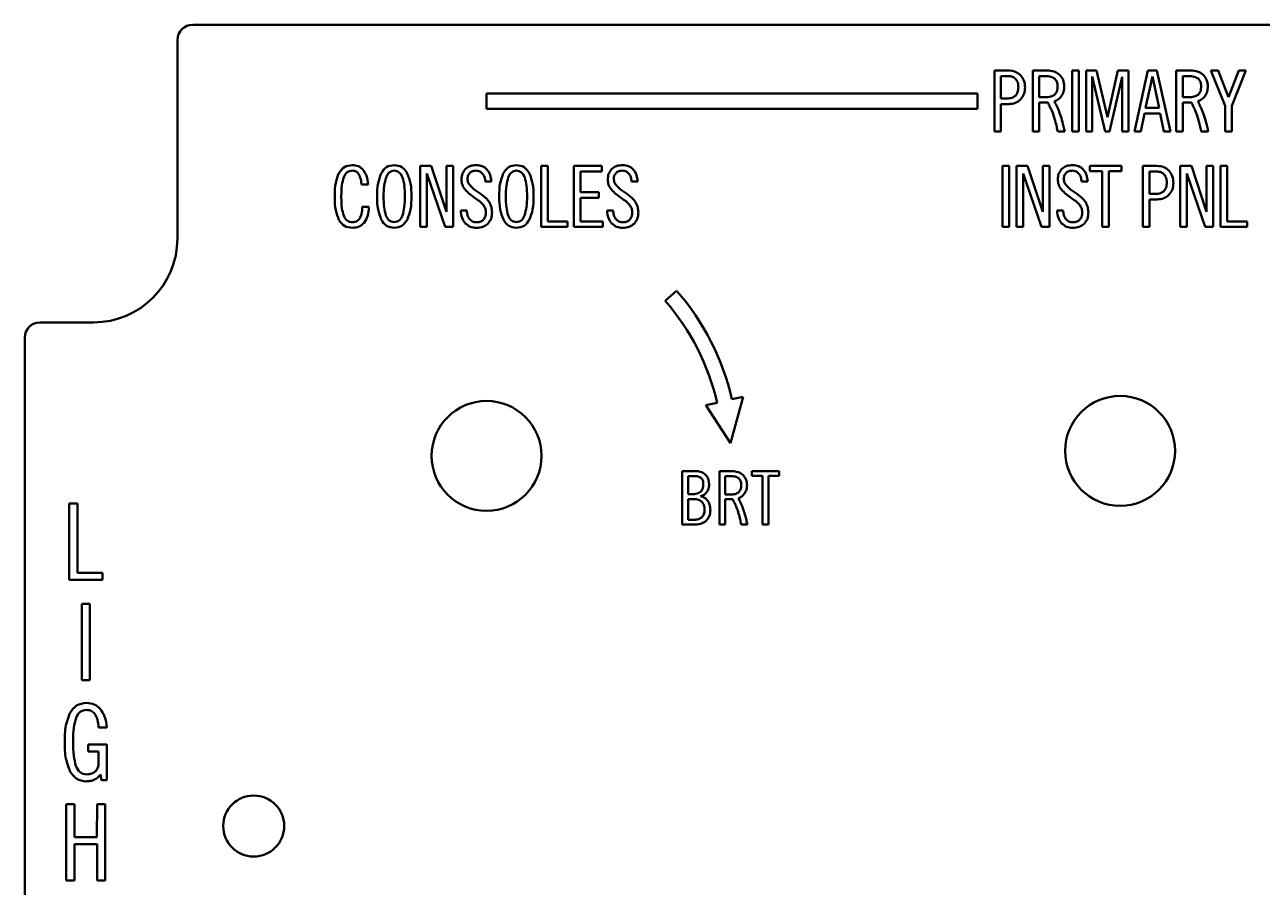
# Model space of a CAD drawing. Header units: millimetres. Extents: x 160 to 304, y 109 to 221.
# Drawn here: x 160.2 to 241.3, y 164.1 to 220.7 of the extents above; entities that cross this region are included whole.
import ezdxf

# ---------------------------------------------------------------- set-up
doc = ezdxf.new("R2010")
doc.units = ezdxf.units.MM
doc.header["$LTSCALE"] = 0.75
doc.layers.add('Visible', color=7, linetype='Continuous', lineweight=50)

msp = doc.modelspace()

# ---------------------------------------------------------------- linework, layer by layer
at = {"layer": 'Visible'}
for p, q in [((292.737, 220.655), (171.237, 220.655)), ((170.237, 219.655), (170.237, 206.655)), ((223.749, 213.655), (223.749, 217.655)), ((223.749, 217.655), (224.679, 217.655)), ((224.181, 217.289), (224.181, 215.827)), ((224.668, 217.289), (224.181, 217.289)), ((226.264, 213.655), (226.264, 217.655)), ((226.264, 217.655), (227.2, 217.655)), ((226.696, 217.289), (226.696, 215.904)), ((227.095, 217.289), (226.696, 217.289)), ((228.846, 217.655), (229.278, 217.655)), ((228.846, 213.655), (228.846, 217.655)), ((229.278, 217.655), (229.278, 213.655)), ((229.765, 213.655), (229.765, 217.655)), ((229.765, 217.655), (230.452, 217.655)), ((231.006, 213.655), (230.164, 217.256)), ((230.164, 217.256), (230.164, 213.655)), ((230.452, 217.655), (231.156, 214.608)), ((231.156, 214.608), (231.843, 217.655)), ((232.131, 217.25), (231.289, 213.655)), ((231.843, 217.655), (232.53, 217.655)), ((232.131, 213.655), (232.131, 217.25)), ((232.53, 217.655), (232.53, 213.655)), ((232.923, 213.655), (233.804, 217.655)), ((234.103, 217.273), (233.655, 215.206)), ((233.804, 217.655), (234.402, 217.655)), ((234.552, 215.206), (234.103, 217.273)), ((234.402, 217.655), (235.289, 213.655)), ((235.666, 213.655), (235.666, 217.655)), ((235.666, 217.655), (236.602, 217.655)), ((236.098, 217.289), (236.098, 215.904)), ((236.497, 217.289), (236.098, 217.289)), ((238.868, 215.35), (237.932, 217.655)), ((237.932, 217.655), (238.402, 217.655)), ((238.402, 217.655), (239.089, 215.904)), ((239.089, 215.904), (239.754, 217.655)), ((240.225, 217.655), (239.3, 215.35)), ((239.754, 217.655), (240.225, 217.655)), ((190.487, 215.155), (190.487, 216.155)), ((190.487, 216.155), (222.656, 216.155)), ((222.656, 216.155), (222.656, 215.155)), ((224.181, 215.827), (224.58, 215.827)), ((226.696, 215.904), (227.073, 215.904)), ((227.682, 215.638), (227.71, 215.583)), ((236.098, 215.904), (236.474, 215.904)), ((237.084, 215.638), (237.112, 215.583)), ((222.656, 215.155), (190.487, 215.155)), ((224.691, 215.461), (224.181, 215.461)), ((224.181, 215.461), (224.181, 213.655)), ((227.261, 215.55), (226.696, 215.555)), ((226.696, 215.555), (226.696, 213.655)), ((227.289, 215.497), (227.261, 215.55)), ((233.594, 214.84), (233.355, 213.655)), ((234.613, 214.84), (233.594, 214.84)), ((233.655, 215.206), (234.552, 215.206)), ((234.851, 213.655), (234.613, 214.84)), ((236.663, 215.55), (236.098, 215.555)), ((236.098, 215.555), (236.098, 213.655)), ((236.691, 215.497), (236.663, 215.55)), ((238.868, 213.655), (238.868, 215.35)), ((239.3, 215.35), (239.3, 213.655)), ((224.181, 213.655), (223.749, 213.655)), ((226.696, 213.655), (226.264, 213.655)), ((227.904, 213.655), (227.873, 213.796)), ((228.358, 213.655), (227.904, 213.655)), ((228.325, 213.804), (228.358, 213.655)), ((229.278, 213.655), (228.846, 213.655)), ((230.164, 213.655), (229.765, 213.655)), ((231.289, 213.655), (231.006, 213.655)), ((232.53, 213.655), (232.131, 213.655)), ((233.355, 213.655), (232.923, 213.655)), ((235.289, 213.655), (234.851, 213.655)), ((236.098, 213.655), (235.666, 213.655)), ((237.305, 213.655), (237.275, 213.796)), ((237.76, 213.655), (237.305, 213.655)), ((237.727, 213.804), (237.76, 213.655)), ((239.3, 213.655), (238.868, 213.655)), ((186.138, 207.405), (186.138, 211.405)), ((186.138, 211.405), (186.869, 211.405)), ((187.767, 207.405), (186.57, 210.917)), ((186.57, 210.917), (186.57, 207.405)), ((186.869, 211.405), (187.861, 208.408)), ((187.861, 211.405), (188.293, 211.405)), ((187.861, 208.408), (187.861, 211.405)), ((188.293, 211.405), (188.293, 207.405)), ((194.06, 207.405), (194.06, 211.405)), ((194.06, 211.405), (194.492, 211.405)), ((194.492, 211.405), (194.492, 207.771)), ((196.215, 207.405), (196.215, 211.405)), ((196.215, 211.405), (198.044, 211.405)), ((198.044, 211.039), (196.648, 211.039)), ((196.648, 211.039), (196.648, 209.676)), ((198.044, 211.405), (198.044, 211.039)), ((224.28, 211.405), (224.712, 211.405)), ((224.28, 207.405), (224.28, 211.405)), ((224.712, 211.405), (224.712, 207.405)), ((225.2, 207.405), (225.2, 211.405)), ((225.2, 211.405), (225.931, 211.405)), ((226.829, 207.405), (225.632, 210.917)), ((225.632, 210.917), (225.632, 207.405)), ((225.931, 211.405), (226.923, 208.408)), ((226.923, 211.405), (227.355, 211.405)), ((226.923, 208.408), (226.923, 211.405)), ((227.355, 211.405), (227.355, 207.405)), ((230.009, 211.405), (232.075, 211.405)), ((230.009, 211.067), (230.009, 211.405)), ((230.823, 211.067), (230.009, 211.067)), ((230.823, 207.405), (230.823, 211.067)), ((232.075, 211.067), (231.255, 211.067)), ((231.255, 211.067), (231.255, 207.405)), ((232.075, 211.405), (232.075, 211.067)), ((233.471, 207.405), (233.471, 211.405)), ((233.471, 211.405), (234.402, 211.405)), ((233.904, 211.039), (233.904, 209.577)), ((234.391, 211.039), (233.904, 211.039)), ((235.931, 207.405), (235.931, 211.405)), ((235.931, 211.405), (236.663, 211.405)), ((237.56, 207.405), (236.363, 210.917)), ((236.363, 210.917), (236.363, 207.405)), ((236.663, 211.405), (237.654, 208.408)), ((237.654, 211.405), (238.086, 211.405)), ((237.654, 208.408), (237.654, 211.405)), ((238.086, 211.405), (238.086, 207.405)), ((238.574, 207.405), (238.574, 211.405)), ((238.574, 211.405), (239.006, 211.405)), ((239.006, 211.405), (239.006, 207.771)), ((182.725, 210.197), (182.293, 210.197)), ((190.803, 210.374), (190.398, 210.374)), ((200.387, 210.374), (199.983, 210.374)), ((229.865, 210.374), (229.46, 210.374)), ((180.542, 209.355), (180.542, 209.455)), ((180.974, 209.455), (180.974, 209.322)), ((196.648, 209.676), (197.844, 209.676)), ((197.844, 209.311), (196.648, 209.311)), ((196.648, 209.311), (196.648, 207.771)), ((197.844, 209.676), (197.844, 209.311)), ((233.904, 209.577), (234.302, 209.577)), ((234.413, 209.211), (233.904, 209.211)), ((233.904, 209.211), (233.904, 207.405)), ((182.348, 208.735), (182.786, 208.735)), ((188.797, 208.48), (189.196, 208.48)), ((198.382, 208.48), (198.781, 208.48)), ((227.859, 208.48), (228.258, 208.48)), ((194.492, 207.771), (195.794, 207.771)), ((195.794, 207.771), (195.794, 207.405)), ((196.648, 207.771), (198.11, 207.771)), ((198.11, 207.771), (198.11, 207.405)), ((239.006, 207.771), (240.308, 207.771)), ((240.308, 207.771), (240.308, 207.405)), ((186.57, 207.405), (186.138, 207.405)), ((188.293, 207.405), (187.767, 207.405)), ((195.794, 207.405), (194.06, 207.405)), ((198.11, 207.405), (196.215, 207.405)), ((224.712, 207.405), (224.28, 207.405)), ((225.632, 207.405), (225.2, 207.405)), ((227.355, 207.405), (226.829, 207.405)), ((231.255, 207.405), (230.823, 207.405)), ((233.904, 207.405), (233.471, 207.405)), ((236.363, 207.405), (235.931, 207.405)), ((238.086, 207.405), (237.56, 207.405)), ((240.308, 207.405), (238.574, 207.405)), ((202.185, 202.574), (202.94, 203.23)), ((164.737, 201.155), (161.237, 201.155)), ((160.237, 200.155), (160.237, 129.155)), ((207.295, 196.285), (206.465, 193.242)), ((206.564, 196.117), (207.295, 196.285)), ((204.859, 195.723), (205.59, 195.892)), ((206.465, 193.242), (204.859, 195.723)), ((203.309, 187.905), (203.309, 191.405)), ((203.309, 191.405), (204.23, 191.405)), ((205.74, 187.905), (205.74, 191.405)), ((205.74, 191.405), (206.56, 191.405)), ((207.856, 191.405), (209.665, 191.405)), ((207.856, 191.109), (207.856, 191.405)), ((209.665, 191.405), (209.665, 191.109)), ((203.687, 191.085), (203.687, 189.902)), ((204.066, 191.085), (203.687, 191.085)), ((206.119, 191.085), (206.119, 189.873)), ((206.468, 191.085), (206.119, 191.085)), ((208.569, 191.109), (207.856, 191.109)), ((208.569, 187.905), (208.569, 191.109)), ((209.665, 191.109), (208.947, 191.109)), ((208.947, 191.109), (208.947, 187.905)), ((203.687, 189.902), (203.944, 189.902)), ((206.119, 189.873), (206.448, 189.873)), ((163.153, 184.295), (163.153, 189.295)), ((163.153, 189.295), (163.693, 189.295)), ((163.693, 189.295), (163.693, 184.752)), ((203.687, 189.582), (203.687, 188.225)), ((204.066, 189.582), (203.687, 189.582)), ((206.613, 189.563), (206.119, 189.568)), ((206.119, 189.568), (206.119, 187.905)), ((206.637, 189.517), (206.613, 189.563)), ((206.981, 189.64), (207.006, 189.592)), ((203.687, 188.225), (204.075, 188.225)), ((204.022, 187.905), (203.309, 187.905)), ((206.119, 187.905), (205.74, 187.905)), ((207.175, 187.905), (207.149, 188.028)), ((207.573, 187.905), (207.175, 187.905)), ((207.544, 188.036), (207.573, 187.905)), ((208.947, 187.905), (208.569, 187.905)), ((165.321, 184.295), (163.153, 184.295)), ((163.693, 184.752), (165.321, 184.752)), ((165.321, 184.752), (165.321, 184.295)), ((163.967, 182.723), (164.507, 182.723)), ((163.967, 177.723), (163.967, 182.723)), ((164.507, 182.723), (164.507, 177.723)), ((164.507, 177.723), (163.967, 177.723)), ((165.615, 174.614), (165.075, 174.614)), ((163.399, 173.763), (163.399, 173.679)), ((164.396, 173.492), (165.622, 173.492)), ((164.396, 173.035), (164.396, 173.492)), ((165.622, 173.492), (165.622, 171.152)), ((165.075, 173.035), (164.396, 173.035)), ((165.075, 172.308), (165.075, 173.035)), ((165.269, 171.152), (165.2, 171.526)), ((165.622, 171.152), (165.269, 171.152)), ((162.959, 164.58), (162.959, 169.58)), ((162.959, 169.58), (163.499, 169.58)), ((163.499, 169.58), (163.499, 167.427)), ((164.968, 167.42), (164.974, 169.58)), ((164.974, 169.58), (165.515, 169.58)), ((165.515, 169.58), (165.515, 164.58)), ((163.499, 167.427), (164.968, 167.42)), ((163.506, 166.963), (163.499, 164.58)), ((164.974, 166.963), (163.506, 166.963)), ((164.974, 164.58), (164.974, 166.963)), ((163.499, 164.58), (162.959, 164.58)), ((165.515, 164.58), (164.974, 164.58))]:
    msp.add_line(p, q, dxfattribs=at)
at = {"layer": 'Visible', "extrusion": (0, 0, -1)}
for centre, radius in [((-231.987, 192.735), 3.6), ((-190.487, 192.405), 3.6), ((-175.237, 168.155), 2)]:
    msp.add_circle(centre, radius, dxfattribs=at)
for centre, radius, start, end in [((-171.237, 219.655), 1, 0, 90), ((-164.737, 206.655), 5.5, 180, 270), ((-190.487, 192.405), 16.5, 139, 167), ((-161.237, 200.155), 1, 0, 90)]:
    msp.add_arc(centre, radius, start, end, dxfattribs=at)
at = {"layer": 'Visible'}
for centre, radius, start, end in [((224.642, 214.121), 2.983, 24.68313, 27.46767), ((237.516, 220.095), 11.209, 204.94871, 205.90508), ((223.821, 213.437), 4.018, 23.3303, 25.98152), ((223.693, 213.414), 4.145, 16.5721, 22.92157), ((217.73, 210.611), 11.15, 25.70712, 26.48381), ((225.375, 214.052), 2.769, 22.00411, 26.08418), ((223.18, 213.132), 5.149, 17.04592, 22.35134), ((234.043, 214.121), 2.984, 24.68373, 27.4675), ((246.914, 220.093), 11.205, 204.94864, 205.90532), ((233.223, 213.438), 4.017, 23.32996, 25.98186), ((233.094, 213.414), 4.145, 16.57196, 22.92171), ((227.114, 210.602), 11.17, 25.70732, 26.4826), ((234.775, 214.052), 2.771, 22.00524, 26.08337), ((232.581, 213.131), 5.15, 17.04614, 22.35071), ((218.467, 211.8), 9.615, 14.13625, 16.91198), ((216.684, 211.339), 11.456, 12.38676, 14.19479), ((219.415, 211.92), 9.105, 14.32436, 17.38729), ((215.343, 210.876), 13.308, 12.71252, 14.34407), ((227.867, 211.799), 9.616, 14.13658, 16.91187), ((226.083, 211.338), 11.459, 12.38677, 14.19433), ((228.815, 211.92), 9.106, 14.32472, 17.38734), ((224.741, 210.875), 13.312, 12.71263, 14.3437), ((182.401, 209.803), 2.718, 6.5012, 18.053), ((179.436, 209.446), 5.704, 359.58747, 6.69752), ((191.276, 211.864), 2.559, 224.50883, 238.4899), ((190.401, 209.803), 2.718, 6.5012, 18.053), ((187.436, 209.446), 5.704, 359.58747, 6.69752), ((200.861, 211.864), 2.559, 224.50866, 238.48979), ((230.338, 211.864), 2.559, 224.50891, 238.48982), ((191.325, 211.818), 2.979, 221.09828, 238.09018), ((187.987, 206.565), 3.244, 49.78016, 57.09372), ((200.909, 211.818), 2.979, 221.0981, 238.09031), ((197.572, 206.565), 3.244, 49.77996, 57.09392), ((230.387, 211.818), 2.979, 221.09847, 238.09004), ((227.05, 206.565), 3.244, 49.77996, 57.09392), ((189.182, 207.958), 1.409, 37.57422, 50.26405), ((198.766, 207.958), 1.409, 37.57422, 50.26405), ((228.244, 207.958), 1.409, 37.57381, 50.2643), ((190.487, 192.405), 15.5, 13, 41), ((204.321, 188.313), 2.61, 24.6833, 27.46754), ((215.584, 193.539), 9.806, 204.94854, 205.9051), ((203.603, 187.715), 3.516, 23.33008, 25.98172), ((203.49, 187.694), 3.627, 16.57226, 22.92141), ((198.282, 185.245), 9.746, 25.70675, 26.48421), ((204.963, 188.253), 2.423, 22.00418, 26.08436), ((203.042, 187.447), 4.506, 17.04582, 22.35145), ((198.917, 186.281), 8.414, 14.13632, 16.91182), ((197.361, 185.879), 10.021, 12.38655, 14.19505), ((199.748, 186.387), 7.966, 14.32424, 17.38736), ((196.185, 185.473), 11.644, 12.71255, 14.34408)]:
    msp.add_arc(centre, radius, start, end, dxfattribs=at)
for points, knots in [([(225.156, 217.095), (225.089, 217.152), (224.949, 217.27), (224.765, 217.283), (224.668, 217.289)], [-0.05370911, -0.05370911, -0.05370911, -0.05370911, -0.02812181, 0, 0, 0, 0]), ([(224.679, 217.655), (224.833, 217.645), (225.126, 217.625), (225.353, 217.439), (225.461, 217.35)], [-0.08574624, -0.08574624, -0.08574624, -0.08574624, -0.04091152, 0, 0, 0, 0]), ([(225.461, 217.35), (225.548, 217.236), (225.73, 216.997), (225.749, 216.697), (225.76, 216.541)], [-0.0879621, -0.0879621, -0.0879621, -0.0879621, -0.04576763, 0, 0, 0, 0]), ([(227.699, 217.129), (227.616, 217.175), (227.43, 217.281), (227.215, 217.286), (227.095, 217.289)], [-0.06333579, -0.06333579, -0.06333579, -0.06333579, -0.03527102, 0, 0, 0, 0]), ([(227.2, 217.655), (227.36, 217.646), (227.662, 217.63), (227.909, 217.459), (228.026, 217.378)], [-0.0886072, -0.0886072, -0.0886072, -0.0886072, -0.04169436, 0, 0, 0, 0]), ([(228.026, 217.378), (228.115, 217.272), (228.301, 217.049), (228.32, 216.759), (228.33, 216.608)], [-0.08474203, -0.08474203, -0.08474203, -0.08474203, -0.04428886, 0, 0, 0, 0]), ([(237.1, 217.129), (237.018, 217.175), (236.831, 217.281), (236.616, 217.286), (236.497, 217.289)], [-0.06333582, -0.06333582, -0.06333582, -0.06333582, -0.03527102, 0, 0, 0, 0]), ([(236.602, 217.655), (236.762, 217.646), (237.063, 217.63), (237.311, 217.459), (237.427, 217.378)], [-0.08860712, -0.08860712, -0.08860712, -0.08860712, -0.04169428, 0, 0, 0, 0]), ([(237.427, 217.378), (237.516, 217.272), (237.702, 217.049), (237.722, 216.759), (237.732, 216.608)], [-0.08474213, -0.08474213, -0.08474213, -0.08474213, -0.04428886, 0, 0, 0, 0]), ([(225.134, 216.004), (225.189, 216.078), (225.31, 216.241), (225.318, 216.446), (225.322, 216.558)], [-0.05973554, -0.05973554, -0.05973554, -0.05973554, -0.03275033, 0, 0, 0, 0]), ([(225.322, 216.558), (225.318, 216.663), (225.31, 216.858), (225.204, 217.02), (225.156, 217.095)], [-0.05716545, -0.05716545, -0.05716545, -0.05716545, -0.02627531, 0, 0, 0, 0]), ([(225.76, 216.541), (225.749, 216.391), (225.729, 216.101), (225.552, 215.871), (225.466, 215.76)], [-0.08512165, -0.08512165, -0.08512165, -0.08512165, -0.04115274, 0, 0, 0, 0]), ([(227.893, 216.624), (227.888, 216.728), (227.879, 216.919), (227.755, 217.063), (227.699, 217.129)], [-0.05541693, -0.05541693, -0.05541693, -0.05541693, -0.02524654, 0, 0, 0, 0]), ([(227.699, 216.065), (227.755, 216.136), (227.883, 216.299), (227.889, 216.507), (227.893, 216.624)], [-0.06062619, -0.06062619, -0.06062619, -0.06062619, -0.03400383, 0, 0, 0, 0]), ([(228.33, 216.608), (228.324, 216.494), (228.312, 216.273), (228.205, 216.08), (228.153, 215.987)], [-0.06528771, -0.06528771, -0.06528771, -0.06528771, -0.03147794, 0, 0, 0, 0]), ([(237.294, 216.624), (237.29, 216.728), (237.281, 216.919), (237.157, 217.063), (237.1, 217.129)], [-0.05541693, -0.05541693, -0.05541693, -0.05541693, -0.02524654, 0, 0, 0, 0]), ([(237.1, 216.065), (237.157, 216.136), (237.285, 216.299), (237.291, 216.507), (237.294, 216.624)], [-0.06062619, -0.06062619, -0.06062619, -0.06062619, -0.03400383, 0, 0, 0, 0]), ([(237.732, 216.608), (237.726, 216.494), (237.714, 216.273), (237.606, 216.08), (237.555, 215.987)], [-0.06528771, -0.06528771, -0.06528771, -0.06528771, -0.03147793, 0, 0, 0, 0]), ([(224.58, 215.827), (224.69, 215.831), (224.893, 215.838), (225.059, 215.952), (225.134, 216.004)], [-0.05923694, -0.05923694, -0.05923694, -0.05923694, -0.02679974, 0, 0, 0, 0]), ([(225.466, 215.76), (225.357, 215.673), (225.13, 215.492), (224.84, 215.472), (224.691, 215.461)], [-0.08488388, -0.08488388, -0.08488388, -0.08488388, -0.04385576, 0, 0, 0, 0]), ([(227.073, 215.904), (227.2, 215.906), (227.423, 215.909), (227.616, 216.018), (227.699, 216.065)], [-0.0655383, -0.0655383, -0.0655383, -0.0655383, -0.02806477, 0, 0, 0, 0]), ([(228.153, 215.987), (228.089, 215.908), (227.961, 215.751), (227.774, 215.676), (227.682, 215.638)], [-0.05946853, -0.05946853, -0.05946853, -0.05946853, -0.02929814, 0, 0, 0, 0]), ([(236.474, 215.904), (236.602, 215.906), (236.825, 215.909), (237.018, 216.018), (237.1, 216.065)], [-0.06553812, -0.06553812, -0.06553812, -0.06553812, -0.0280648, 0, 0, 0, 0]), ([(237.555, 215.987), (237.49, 215.908), (237.363, 215.751), (237.176, 215.676), (237.084, 215.638)], [-0.05946857, -0.05946857, -0.05946857, -0.05946857, -0.02929814, 0, 0, 0, 0]), ([(227.776, 215.447), (227.79, 215.419), (227.819, 215.36), (227.847, 215.301), (227.862, 215.27)], [-0.01969879, -0.01969879, -0.01969879, -0.01969879, -0.01031393, 0, 0, 0, 0]), ([(237.178, 215.447), (237.192, 215.419), (237.22, 215.36), (237.249, 215.301), (237.264, 215.27)], [-0.01969883, -0.01969883, -0.01969883, -0.01969883, -0.01031395, 0, 0, 0, 0]), ([(180.542, 209.455), (180.547, 209.741), (180.555, 210.251), (180.735, 210.726), (180.814, 210.934)], [-0.1514006, -0.1514006, -0.1514006, -0.1514006, -0.0662267, 0, 0, 0, 0]), ([(180.814, 210.934), (180.92, 211.087), (181.134, 211.396), (181.507, 211.439), (181.695, 211.46)], [-0.107187, -0.107187, -0.107187, -0.107187, -0.0538484, 0, 0, 0, 0]), ([(181.717, 211.095), (181.586, 211.076), (181.318, 211.038), (181.197, 210.796), (181.135, 210.674)], [-0.07604363, -0.07604363, -0.07604363, -0.07604363, -0.03865854, 0, 0, 0, 0]), ([(181.695, 211.46), (181.834, 211.449), (182.105, 211.427), (182.306, 211.244), (182.404, 211.156)], [-0.07914336, -0.07914336, -0.07914336, -0.07914336, -0.03853329, 0, 0, 0, 0]), ([(182.088, 210.906), (182.035, 210.961), (181.933, 211.067), (181.787, 211.086), (181.717, 211.095)], [-0.04275947, -0.04275947, -0.04275947, -0.04275947, -0.02062783, 0, 0, 0, 0]), ([(182.293, 210.197), (182.277, 210.346), (182.252, 210.596), (182.135, 210.817), (182.088, 210.906)], [-0.0744037, -0.0744037, -0.0744037, -0.0744037, -0.02993004, 0, 0, 0, 0]), ([(182.404, 211.156), (182.484, 211.028), (182.669, 210.737), (182.705, 210.392), (182.725, 210.197)], [-0.1022935, -0.1022935, -0.1022935, -0.1022935, -0.0576692, 0, 0, 0, 0]), ([(183.312, 209.405), (183.317, 209.696), (183.325, 210.214), (183.505, 210.699), (183.584, 210.912)], [-0.1540946, -0.1540946, -0.1540946, -0.1540946, -0.0676781, 0, 0, 0, 0]), ([(183.584, 210.912), (183.686, 211.072), (183.888, 211.388), (184.259, 211.436), (184.443, 211.46)], [-0.1066855, -0.1066855, -0.1066855, -0.1066855, -0.052648, 0, 0, 0, 0]), ([(184.443, 211.095), (184.323, 211.071), (184.066, 211.02), (183.961, 210.777), (183.905, 210.646)], [-0.07419986, -0.07419986, -0.07419986, -0.07419986, -0.03977216, 0, 0, 0, 0]), ([(184.443, 211.46), (184.623, 211.436), (184.99, 211.387), (185.193, 211.076), (185.296, 210.917)], [-0.1057557, -0.1057557, -0.1057557, -0.1057557, -0.0538124, 0, 0, 0, 0]), ([(184.986, 210.646), (184.928, 210.777), (184.821, 211.02), (184.562, 211.071), (184.443, 211.095)], [-0.07455376, -0.07455376, -0.07455376, -0.07455376, -0.03455866, 0, 0, 0, 0]), ([(185.296, 210.917), (185.376, 210.701), (185.558, 210.214), (185.567, 209.694), (185.573, 209.405)], [-0.1547411, -0.1547411, -0.1547411, -0.1547411, -0.0860133, 0, 0, 0, 0]), ([(188.841, 210.518), (188.851, 210.652), (188.869, 210.909), (189.031, 211.109), (189.109, 211.205)], [-0.07534739, -0.07534739, -0.07534739, -0.07534739, -0.03626538, 0, 0, 0, 0]), ([(189.109, 211.205), (189.207, 211.28), (189.416, 211.438), (189.678, 211.452), (189.817, 211.46)], [-0.0767046, -0.0767046, -0.0767046, -0.0767046, -0.04062138, 0, 0, 0, 0]), ([(189.396, 210.956), (189.35, 210.903), (189.255, 210.792), (189.245, 210.645), (189.24, 210.568)], [-0.04278535, -0.04278535, -0.04278535, -0.04278535, -0.02249746, 0, 0, 0, 0]), ([(189.8, 211.095), (189.722, 211.09), (189.574, 211.081), (189.453, 210.996), (189.396, 210.956)], [-0.04350745, -0.04350745, -0.04350745, -0.04350745, -0.02066731, 0, 0, 0, 0]), ([(190.232, 210.895), (190.173, 210.953), (190.053, 211.072), (189.885, 211.087), (189.8, 211.095)], [-0.04893496, -0.04893496, -0.04893496, -0.04893496, -0.02488141, 0, 0, 0, 0]), ([(189.817, 211.46), (189.953, 211.45), (190.217, 211.431), (190.418, 211.26), (190.515, 211.178)], [-0.07707957, -0.07707957, -0.07707957, -0.07707957, -0.03711522, 0, 0, 0, 0]), ([(190.398, 210.374), (190.392, 210.474), (190.38, 210.662), (190.279, 210.821), (190.232, 210.895)], [-0.05544422, -0.05544422, -0.05544422, -0.05544422, -0.02602257, 0, 0, 0, 0]), ([(190.515, 211.178), (190.593, 211.065), (190.761, 210.824), (190.788, 210.53), (190.803, 210.374)], [-0.08664385, -0.08664385, -0.08664385, -0.08664385, -0.04604696, 0, 0, 0, 0]), ([(191.312, 209.405), (191.317, 209.696), (191.325, 210.214), (191.505, 210.699), (191.584, 210.912)], [-0.1540946, -0.1540946, -0.1540946, -0.1540946, -0.0676781, 0, 0, 0, 0]), ([(191.584, 210.912), (191.686, 211.072), (191.888, 211.388), (192.259, 211.436), (192.443, 211.46)], [-0.1066854, -0.1066854, -0.1066854, -0.1066854, -0.0526478, 0, 0, 0, 0]), ([(192.443, 211.095), (192.323, 211.071), (192.066, 211.02), (191.961, 210.777), (191.905, 210.646)], [-0.0741998, -0.0741998, -0.0741998, -0.0741998, -0.03977216, 0, 0, 0, 0]), ([(192.443, 211.46), (192.623, 211.436), (192.99, 211.387), (193.193, 211.076), (193.296, 210.917)], [-0.1057557, -0.1057557, -0.1057557, -0.1057557, -0.0538123, 0, 0, 0, 0]), ([(192.986, 210.646), (192.928, 210.777), (192.821, 211.02), (192.562, 211.071), (192.443, 211.095)], [-0.0745538, -0.0745538, -0.0745538, -0.0745538, -0.03455875, 0, 0, 0, 0]), ([(193.296, 210.917), (193.376, 210.701), (193.558, 210.214), (193.567, 209.694), (193.573, 209.405)], [-0.1547411, -0.1547411, -0.1547411, -0.1547411, -0.0860133, 0, 0, 0, 0]), ([(198.426, 210.518), (198.435, 210.652), (198.453, 210.909), (198.616, 211.109), (198.694, 211.205)], [-0.07534741, -0.07534741, -0.07534741, -0.07534741, -0.03626541, 0, 0, 0, 0]), ([(198.694, 211.205), (198.792, 211.28), (199, 211.438), (199.262, 211.452), (199.401, 211.46)], [-0.07670465, -0.07670465, -0.07670465, -0.07670465, -0.04062133, 0, 0, 0, 0]), ([(198.98, 210.956), (198.935, 210.903), (198.839, 210.792), (198.83, 210.645), (198.825, 210.568)], [-0.04278535, -0.04278535, -0.04278535, -0.04278535, -0.02249746, 0, 0, 0, 0]), ([(199.384, 211.095), (199.307, 211.09), (199.159, 211.081), (199.038, 210.996), (198.98, 210.956)], [-0.04350768, -0.04350768, -0.04350768, -0.04350768, -0.02066736, 0, 0, 0, 0]), ([(199.817, 210.895), (199.758, 210.953), (199.638, 211.072), (199.47, 211.087), (199.384, 211.095)], [-0.04893481, -0.04893481, -0.04893481, -0.04893481, -0.02488135, 0, 0, 0, 0]), ([(199.401, 211.46), (199.538, 211.45), (199.802, 211.431), (200.002, 211.26), (200.099, 211.178)], [-0.07707963, -0.07707963, -0.07707963, -0.07707963, -0.03711517, 0, 0, 0, 0]), ([(199.983, 210.374), (199.976, 210.474), (199.964, 210.662), (199.864, 210.821), (199.817, 210.895)], [-0.05544426, -0.05544426, -0.05544426, -0.05544426, -0.0260226, 0, 0, 0, 0]), ([(200.099, 211.178), (200.178, 211.065), (200.346, 210.824), (200.373, 210.53), (200.387, 210.374)], [-0.08664377, -0.08664377, -0.08664377, -0.08664377, -0.04604697, 0, 0, 0, 0]), ([(227.904, 210.518), (227.913, 210.652), (227.931, 210.909), (228.093, 211.109), (228.171, 211.205)], [-0.07534739, -0.07534739, -0.07534739, -0.07534739, -0.03626536, 0, 0, 0, 0]), ([(228.171, 211.205), (228.269, 211.28), (228.478, 211.438), (228.74, 211.452), (228.879, 211.46)], [-0.0767046, -0.0767046, -0.0767046, -0.0767046, -0.04062138, 0, 0, 0, 0]), ([(228.458, 210.956), (228.412, 210.903), (228.317, 210.792), (228.307, 210.645), (228.302, 210.568)], [-0.04278535, -0.04278535, -0.04278535, -0.04278535, -0.02249743, 0, 0, 0, 0]), ([(228.862, 211.095), (228.784, 211.09), (228.636, 211.081), (228.515, 210.996), (228.458, 210.956)], [-0.04350745, -0.04350745, -0.04350745, -0.04350745, -0.0206673, 0, 0, 0, 0]), ([(229.294, 210.895), (229.235, 210.953), (229.115, 211.072), (228.947, 211.087), (228.862, 211.095)], [-0.04893497, -0.04893497, -0.04893497, -0.04893497, -0.02488147, 0, 0, 0, 0]), ([(228.879, 211.46), (229.015, 211.45), (229.279, 211.431), (229.48, 211.26), (229.577, 211.178)], [-0.07707962, -0.07707962, -0.07707962, -0.07707962, -0.03711522, 0, 0, 0, 0]), ([(229.46, 210.374), (229.454, 210.474), (229.442, 210.662), (229.341, 210.821), (229.294, 210.895)], [-0.05544422, -0.05544422, -0.05544422, -0.05544422, -0.0260226, 0, 0, 0, 0]), ([(229.577, 211.178), (229.655, 211.065), (229.823, 210.824), (229.85, 210.53), (229.865, 210.374)], [-0.0866438, -0.0866438, -0.0866438, -0.0866438, -0.04604697, 0, 0, 0, 0]), ([(234.879, 210.845), (234.812, 210.902), (234.671, 211.02), (234.487, 211.033), (234.391, 211.039)], [-0.05370915, -0.05370915, -0.05370915, -0.05370915, -0.02812187, 0, 0, 0, 0]), ([(234.402, 211.405), (234.556, 211.395), (234.849, 211.375), (235.075, 211.189), (235.183, 211.1)], [-0.0857463, -0.0857463, -0.0857463, -0.0857463, -0.04091151, 0, 0, 0, 0]), ([(235.045, 210.308), (235.04, 210.413), (235.032, 210.608), (234.927, 210.77), (234.879, 210.845)], [-0.05716539, -0.05716539, -0.05716539, -0.05716539, -0.02627525, 0, 0, 0, 0]), ([(235.183, 211.1), (235.271, 210.986), (235.452, 210.747), (235.472, 210.447), (235.482, 210.291)], [-0.08796217, -0.08796217, -0.08796217, -0.08796217, -0.04576763, 0, 0, 0, 0]), ([(181.135, 210.674), (181.088, 210.501), (180.981, 210.102), (180.977, 209.689), (180.974, 209.455)], [-0.123375, -0.123375, -0.123375, -0.123375, -0.0699216, 0, 0, 0, 0]), ([(183.905, 210.646), (183.859, 210.468), (183.752, 210.061), (183.747, 209.641), (183.745, 209.405)], [-0.1255487, -0.1255487, -0.1255487, -0.1255487, -0.0704747, 0, 0, 0, 0]), ([(189.08, 209.859), (189.01, 209.959), (188.872, 210.157), (188.851, 210.398), (188.841, 210.518)], [-0.07122603, -0.07122603, -0.07122603, -0.07122603, -0.03554409, 0, 0, 0, 0]), ([(189.24, 210.568), (189.249, 210.475), (189.268, 210.287), (189.39, 210.143), (189.451, 210.07)], [-0.05527171, -0.05527171, -0.05527171, -0.05527171, -0.0278913, 0, 0, 0, 0]), ([(191.905, 210.646), (191.859, 210.468), (191.752, 210.061), (191.747, 209.641), (191.745, 209.405)], [-0.1255487, -0.1255487, -0.1255487, -0.1255487, -0.0704747, 0, 0, 0, 0]), ([(198.664, 209.859), (198.595, 209.959), (198.456, 210.157), (198.436, 210.398), (198.426, 210.518)], [-0.07122606, -0.07122606, -0.07122606, -0.07122606, -0.03554409, 0, 0, 0, 0]), ([(198.825, 210.568), (198.834, 210.475), (198.852, 210.287), (198.974, 210.143), (199.035, 210.07)], [-0.05527182, -0.05527182, -0.05527182, -0.05527182, -0.0278914, 0, 0, 0, 0]), ([(228.142, 209.859), (228.072, 209.959), (227.934, 210.157), (227.914, 210.398), (227.904, 210.518)], [-0.071226, -0.071226, -0.071226, -0.071226, -0.03554409, 0, 0, 0, 0]), ([(228.302, 210.568), (228.312, 210.475), (228.33, 210.287), (228.452, 210.143), (228.513, 210.07)], [-0.05527171, -0.05527171, -0.05527171, -0.05527171, -0.0278913, 0, 0, 0, 0]), ([(234.856, 209.754), (234.911, 209.828), (235.033, 209.991), (235.04, 210.196), (235.045, 210.308)], [-0.05973551, -0.05973551, -0.05973551, -0.05973551, -0.03275032, 0, 0, 0, 0]), ([(235.482, 210.291), (235.472, 210.141), (235.452, 209.851), (235.274, 209.621), (235.189, 209.51)], [-0.08512168, -0.08512168, -0.08512168, -0.08512168, -0.04115279, 0, 0, 0, 0]), ([(180.819, 207.865), (180.739, 208.074), (180.555, 208.553), (180.547, 209.066), (180.542, 209.355)], [-0.1526193, -0.1526193, -0.1526193, -0.1526193, -0.0857372, 0, 0, 0, 0]), ([(180.974, 209.322), (180.977, 209.094), (180.981, 208.691), (181.088, 208.304), (181.135, 208.136)], [-0.1200908, -0.1200908, -0.1200908, -0.1200908, -0.052105, 0, 0, 0, 0]), ([(183.589, 207.892), (183.509, 208.109), (183.328, 208.595), (183.318, 209.116), (183.312, 209.405)], [-0.1547411, -0.1547411, -0.1547411, -0.1547411, -0.0860133, 0, 0, 0, 0]), ([(183.745, 209.405), (183.747, 209.167), (183.751, 208.747), (183.855, 208.34), (183.9, 208.164)], [-0.1254633, -0.1254633, -0.1254633, -0.1254633, -0.0544432, 0, 0, 0, 0]), ([(184.98, 208.164), (185.027, 208.342), (185.133, 208.748), (185.138, 209.169), (185.141, 209.405)], [-0.1255487, -0.1255487, -0.1255487, -0.1255487, -0.0704747, 0, 0, 0, 0]), ([(185.573, 209.405), (185.567, 209.117), (185.558, 208.599), (185.38, 208.114), (185.301, 207.898)], [-0.1540592, -0.1540592, -0.1540592, -0.1540592, -0.0684711, 0, 0, 0, 0]), ([(189.938, 209.682), (190.101, 209.576), (190.381, 209.394), (190.585, 209.132), (190.67, 209.023)], [-0.09905907, -0.09905907, -0.09905907, -0.09905907, -0.04135802, 0, 0, 0, 0]), ([(191.589, 207.892), (191.509, 208.109), (191.328, 208.595), (191.318, 209.116), (191.312, 209.405)], [-0.1547411, -0.1547411, -0.1547411, -0.1547411, -0.0860133, 0, 0, 0, 0]), ([(191.745, 209.405), (191.747, 209.167), (191.751, 208.747), (191.855, 208.34), (191.9, 208.164)], [-0.1254633, -0.1254633, -0.1254633, -0.1254633, -0.0544432, 0, 0, 0, 0]), ([(192.98, 208.164), (193.027, 208.342), (193.133, 208.748), (193.138, 209.169), (193.141, 209.405)], [-0.1255486, -0.1255486, -0.1255486, -0.1255486, -0.0704747, 0, 0, 0, 0]), ([(193.573, 209.405), (193.567, 209.117), (193.558, 208.599), (193.38, 208.114), (193.301, 207.898)], [-0.1540592, -0.1540592, -0.1540592, -0.1540592, -0.0684711, 0, 0, 0, 0]), ([(199.523, 209.682), (199.686, 209.576), (199.965, 209.394), (200.169, 209.132), (200.254, 209.023)], [-0.09905926, -0.09905926, -0.09905926, -0.09905926, -0.04135802, 0, 0, 0, 0]), ([(229, 209.682), (229.163, 209.576), (229.443, 209.394), (229.647, 209.132), (229.732, 209.023)], [-0.09905912, -0.09905912, -0.09905912, -0.09905912, -0.04135808, 0, 0, 0, 0]), ([(234.302, 209.577), (234.413, 209.581), (234.615, 209.588), (234.781, 209.702), (234.856, 209.754)], [-0.05923707, -0.05923707, -0.05923707, -0.05923707, -0.02679975, 0, 0, 0, 0]), ([(235.189, 209.51), (235.079, 209.423), (234.852, 209.242), (234.563, 209.222), (234.413, 209.211)], [-0.08488387, -0.08488387, -0.08488387, -0.08488387, -0.04385571, 0, 0, 0, 0]), ([(182.166, 207.942), (182.216, 208.044), (182.339, 208.291), (182.345, 208.57), (182.348, 208.735)], [-0.0821812, -0.0821812, -0.0821812, -0.0821812, -0.04860889, 0, 0, 0, 0]), ([(182.786, 208.735), (182.774, 208.519), (182.754, 208.14), (182.556, 207.82), (182.47, 207.682)], [-0.1114526, -0.1114526, -0.1114526, -0.1114526, -0.0478906, 0, 0, 0, 0]), ([(189.096, 207.643), (189.013, 207.757), (188.832, 208.005), (188.809, 208.313), (188.797, 208.48)], [-0.09045054, -0.09045054, -0.09045054, -0.09045054, -0.04904708, 0, 0, 0, 0]), ([(189.196, 208.48), (189.202, 208.379), (189.213, 208.186), (189.31, 208.018), (189.357, 207.937)], [-0.05732643, -0.05732643, -0.05732643, -0.05732643, -0.02769009, 0, 0, 0, 0]), ([(190.287, 207.887), (190.334, 207.953), (190.433, 208.092), (190.443, 208.263), (190.448, 208.352)], [-0.0501247, -0.0501247, -0.0501247, -0.0501247, -0.02634676, 0, 0, 0, 0]), ([(190.448, 208.352), (190.442, 208.435), (190.429, 208.603), (190.342, 208.746), (190.299, 208.818)], [-0.04950054, -0.04950054, -0.04950054, -0.04950054, -0.02483864, 0, 0, 0, 0]), ([(190.847, 208.369), (190.839, 208.222), (190.823, 207.944), (190.653, 207.724), (190.573, 207.621)], [-0.08130795, -0.08130795, -0.08130795, -0.08130795, -0.0382407, 0, 0, 0, 0]), ([(190.67, 209.023), (190.721, 208.918), (190.824, 208.712), (190.839, 208.483), (190.847, 208.369)], [-0.06832933, -0.06832933, -0.06832933, -0.06832933, -0.03380978, 0, 0, 0, 0]), ([(198.681, 207.643), (198.598, 207.757), (198.416, 208.005), (198.394, 208.313), (198.382, 208.48)], [-0.09045058, -0.09045058, -0.09045058, -0.09045058, -0.04904709, 0, 0, 0, 0]), ([(198.781, 208.48), (198.786, 208.379), (198.797, 208.186), (198.894, 208.018), (198.941, 207.937)], [-0.05732635, -0.05732635, -0.05732635, -0.05732635, -0.02769001, 0, 0, 0, 0]), ([(199.872, 207.887), (199.919, 207.953), (200.018, 208.092), (200.027, 208.263), (200.033, 208.352)], [-0.05012474, -0.05012474, -0.05012474, -0.05012474, -0.02634677, 0, 0, 0, 0]), ([(200.033, 208.352), (200.026, 208.435), (200.014, 208.603), (199.927, 208.746), (199.883, 208.818)], [-0.04950054, -0.04950054, -0.04950054, -0.04950054, -0.02483864, 0, 0, 0, 0]), ([(200.432, 208.369), (200.423, 208.222), (200.407, 207.944), (200.238, 207.724), (200.158, 207.621)], [-0.0813079, -0.0813079, -0.0813079, -0.0813079, -0.03824067, 0, 0, 0, 0]), ([(200.254, 209.023), (200.306, 208.918), (200.408, 208.712), (200.424, 208.483), (200.432, 208.369)], [-0.06832926, -0.06832926, -0.06832926, -0.06832926, -0.03380976, 0, 0, 0, 0]), ([(228.158, 207.643), (228.075, 207.757), (227.894, 208.005), (227.871, 208.313), (227.859, 208.48)], [-0.09045057, -0.09045057, -0.09045057, -0.09045057, -0.04904708, 0, 0, 0, 0]), ([(228.258, 208.48), (228.264, 208.379), (228.275, 208.186), (228.372, 208.018), (228.419, 207.937)], [-0.05732642, -0.05732642, -0.05732642, -0.05732642, -0.02769012, 0, 0, 0, 0]), ([(229.35, 207.887), (229.396, 207.953), (229.495, 208.092), (229.505, 208.263), (229.51, 208.352)], [-0.05012471, -0.05012471, -0.05012471, -0.05012471, -0.02634674, 0, 0, 0, 0]), ([(229.51, 208.352), (229.504, 208.435), (229.491, 208.603), (229.404, 208.746), (229.361, 208.818)], [-0.04950059, -0.04950059, -0.04950059, -0.04950059, -0.02483867, 0, 0, 0, 0]), ([(229.909, 208.369), (229.901, 208.222), (229.885, 207.944), (229.715, 207.724), (229.636, 207.621)], [-0.0813079, -0.0813079, -0.0813079, -0.0813079, -0.03824072, 0, 0, 0, 0]), ([(229.732, 209.023), (229.783, 208.918), (229.886, 208.712), (229.901, 208.483), (229.909, 208.369)], [-0.06832929, -0.06832929, -0.06832929, -0.06832929, -0.03380978, 0, 0, 0, 0]), ([(181.717, 207.349), (181.524, 207.369), (181.147, 207.407), (180.927, 207.714), (180.819, 207.865)], [-0.1080827, -0.1080827, -0.1080827, -0.1080827, -0.0528209, 0, 0, 0, 0]), ([(181.135, 208.136), (181.196, 208.013), (181.314, 207.774), (181.577, 207.734), (181.706, 207.715)], [-0.07508786, -0.07508786, -0.07508786, -0.07508786, -0.03658843, 0, 0, 0, 0]), ([(181.706, 207.715), (181.796, 207.725), (181.977, 207.744), (182.102, 207.876), (182.166, 207.942)], [-0.05279231, -0.05279231, -0.05279231, -0.05279231, -0.02654733, 0, 0, 0, 0]), ([(182.47, 207.682), (182.365, 207.585), (182.151, 207.389), (181.863, 207.363), (181.717, 207.349)], [-0.084419, -0.084419, -0.084419, -0.084419, -0.04264579, 0, 0, 0, 0]), ([(184.443, 207.349), (184.26, 207.373), (183.891, 207.42), (183.691, 207.734), (183.589, 207.892)], [-0.1059301, -0.1059301, -0.1059301, -0.1059301, -0.0534518, 0, 0, 0, 0]), ([(183.9, 208.164), (183.956, 208.033), (184.062, 207.788), (184.322, 207.738), (184.443, 207.715)], [-0.07466692, -0.07466692, -0.07466692, -0.07466692, -0.03482079, 0, 0, 0, 0]), ([(184.443, 207.715), (184.561, 207.739), (184.817, 207.791), (184.923, 208.033), (184.98, 208.164)], [-0.07408635, -0.07408635, -0.07408635, -0.07408635, -0.03992045, 0, 0, 0, 0]), ([(185.301, 207.898), (185.198, 207.738), (184.995, 207.423), (184.625, 207.374), (184.443, 207.349)], [-0.1065982, -0.1065982, -0.1065982, -0.1065982, -0.0523806, 0, 0, 0, 0]), ([(189.828, 207.349), (189.685, 207.36), (189.41, 207.38), (189.198, 207.557), (189.096, 207.643)], [-0.08060439, -0.08060439, -0.08060439, -0.08060439, -0.03895517, 0, 0, 0, 0]), ([(189.357, 207.937), (189.422, 207.872), (189.559, 207.736), (189.753, 207.722), (189.855, 207.715)], [-0.05621459, -0.05621459, -0.05621459, -0.05621459, -0.0296088, 0, 0, 0, 0]), ([(190.573, 207.621), (190.47, 207.542), (190.25, 207.374), (189.974, 207.358), (189.828, 207.349)], [-0.08099406, -0.08099406, -0.08099406, -0.08099406, -0.04273421, 0, 0, 0, 0]), ([(189.855, 207.715), (189.941, 207.721), (190.104, 207.731), (190.229, 207.837), (190.287, 207.887)], [-0.04761632, -0.04761632, -0.04761632, -0.04761632, -0.0225915, 0, 0, 0, 0]), ([(192.443, 207.349), (192.26, 207.373), (191.891, 207.42), (191.691, 207.734), (191.589, 207.892)], [-0.1059301, -0.1059301, -0.1059301, -0.1059301, -0.0534519, 0, 0, 0, 0]), ([(191.9, 208.164), (191.956, 208.033), (192.062, 207.788), (192.322, 207.738), (192.443, 207.715)], [-0.07466692, -0.07466692, -0.07466692, -0.07466692, -0.03482079, 0, 0, 0, 0]), ([(192.443, 207.715), (192.561, 207.739), (192.817, 207.791), (192.923, 208.033), (192.98, 208.164)], [-0.07408652, -0.07408652, -0.07408652, -0.07408652, -0.03992045, 0, 0, 0, 0]), ([(193.301, 207.898), (193.198, 207.738), (192.995, 207.423), (192.625, 207.374), (192.443, 207.349)], [-0.1065983, -0.1065983, -0.1065983, -0.1065983, -0.0523806, 0, 0, 0, 0]), ([(199.412, 207.349), (199.27, 207.36), (198.994, 207.38), (198.783, 207.557), (198.681, 207.643)], [-0.08060433, -0.08060433, -0.08060433, -0.08060433, -0.03895517, 0, 0, 0, 0]), ([(198.941, 207.937), (199.006, 207.872), (199.144, 207.736), (199.338, 207.722), (199.44, 207.715)], [-0.05621475, -0.05621475, -0.05621475, -0.05621475, -0.02960892, 0, 0, 0, 0]), ([(200.158, 207.621), (200.054, 207.542), (199.835, 207.374), (199.558, 207.358), (199.412, 207.349)], [-0.08099406, -0.08099406, -0.08099406, -0.08099406, -0.04273421, 0, 0, 0, 0]), ([(199.44, 207.715), (199.526, 207.721), (199.689, 207.731), (199.813, 207.837), (199.872, 207.887)], [-0.04761617, -0.04761617, -0.04761617, -0.04761617, -0.0225914, 0, 0, 0, 0]), ([(228.89, 207.349), (228.747, 207.36), (228.472, 207.38), (228.26, 207.557), (228.158, 207.643)], [-0.0806044, -0.0806044, -0.0806044, -0.0806044, -0.03895512, 0, 0, 0, 0]), ([(228.419, 207.937), (228.484, 207.872), (228.621, 207.736), (228.815, 207.722), (228.917, 207.715)], [-0.05621456, -0.05621456, -0.05621456, -0.05621456, -0.02960881, 0, 0, 0, 0]), ([(229.636, 207.621), (229.532, 207.542), (229.312, 207.374), (229.036, 207.358), (228.89, 207.349)], [-0.08099405, -0.08099405, -0.08099405, -0.08099405, -0.04273415, 0, 0, 0, 0]), ([(228.917, 207.715), (229.003, 207.721), (229.166, 207.731), (229.291, 207.837), (229.35, 207.887)], [-0.04761632, -0.04761632, -0.04761632, -0.04761632, -0.0225915, 0, 0, 0, 0]), ([(204.23, 191.405), (204.348, 191.397), (204.575, 191.382), (204.752, 191.24), (204.836, 191.172)], [-0.06631231, -0.06631231, -0.06631231, -0.06631231, -0.03176435, 0, 0, 0, 0]), ([(206.56, 191.405), (206.699, 191.397), (206.963, 191.383), (207.18, 191.233), (207.282, 191.162)], [-0.0775313, -0.0775313, -0.0775313, -0.0775313, -0.0364826, 0, 0, 0, 0]), ([(204.541, 190.964), (204.477, 190.999), (204.331, 191.081), (204.162, 191.083), (204.066, 191.085)], [-0.04969433, -0.04969433, -0.04969433, -0.04969433, -0.02827913, 0, 0, 0, 0]), ([(204.507, 190.052), (204.559, 190.116), (204.676, 190.26), (204.683, 190.447), (204.686, 190.552)], [-0.05436849, -0.05436849, -0.05436849, -0.05436849, -0.03026821, 0, 0, 0, 0]), ([(204.686, 190.552), (204.683, 190.637), (204.678, 190.791), (204.583, 190.911), (204.541, 190.964)], [-0.04473437, -0.04473437, -0.04473437, -0.04473437, -0.01986537, 0, 0, 0, 0]), ([(204.836, 191.172), (204.903, 191.084), (205.042, 190.899), (205.057, 190.668), (205.064, 190.547)], [-0.06786987, -0.06786987, -0.06786987, -0.06786987, -0.03548439, 0, 0, 0, 0]), ([(205.064, 190.547), (205.06, 190.448), (205.051, 190.261), (204.954, 190.103), (204.909, 190.028)], [-0.05491368, -0.05491368, -0.05491368, -0.05491368, -0.02569051, 0, 0, 0, 0]), ([(206.996, 190.944), (206.924, 190.985), (206.76, 191.077), (206.572, 191.082), (206.468, 191.085)], [-0.05541881, -0.05541881, -0.05541881, -0.05541881, -0.03086211, 0, 0, 0, 0]), ([(207.166, 190.503), (207.161, 190.594), (207.154, 190.761), (207.045, 190.887), (206.996, 190.944)], [-0.04848981, -0.04848981, -0.04848981, -0.04848981, -0.02209071, 0, 0, 0, 0]), ([(206.996, 190.014), (207.045, 190.076), (207.157, 190.218), (207.163, 190.401), (207.166, 190.503)], [-0.05304791, -0.05304791, -0.05304791, -0.05304791, -0.02975337, 0, 0, 0, 0]), ([(207.282, 191.162), (207.36, 191.07), (207.522, 190.875), (207.54, 190.621), (207.549, 190.489)], [-0.07414927, -0.07414927, -0.07414927, -0.07414927, -0.03875275, 0, 0, 0, 0]), ([(203.944, 189.902), (204.058, 189.904), (204.259, 189.908), (204.432, 190.009), (204.507, 190.052)], [-0.05905496, -0.05905496, -0.05905496, -0.05905496, -0.02563672, 0, 0, 0, 0]), ([(204.909, 190.028), (204.855, 189.967), (204.745, 189.845), (204.59, 189.789), (204.512, 189.762)], [-0.04855069, -0.04855069, -0.04855069, -0.04855069, -0.02446291, 0, 0, 0, 0]), ([(204.512, 189.762), (204.597, 189.736), (204.771, 189.685), (204.895, 189.552), (204.957, 189.485)], [-0.05331942, -0.05331942, -0.05331942, -0.05331942, -0.02703322, 0, 0, 0, 0]), ([(206.448, 189.873), (206.56, 189.875), (206.755, 189.878), (206.924, 189.973), (206.996, 190.014)], [-0.05734601, -0.05734601, -0.05734601, -0.05734601, -0.02455671, 0, 0, 0, 0]), ([(207.393, 189.946), (207.337, 189.876), (207.225, 189.739), (207.062, 189.673), (206.981, 189.64)], [-0.05203496, -0.05203496, -0.05203496, -0.05203496, -0.02563591, 0, 0, 0, 0]), ([(207.549, 190.489), (207.543, 190.389), (207.532, 190.196), (207.439, 190.027), (207.393, 189.946)], [-0.05712675, -0.05712675, -0.05712675, -0.05712675, -0.0275432, 0, 0, 0, 0]), ([(204.594, 189.408), (204.524, 189.458), (204.368, 189.572), (204.173, 189.579), (204.066, 189.582)], [-0.05678613, -0.05678613, -0.05678613, -0.05678613, -0.03145021, 0, 0, 0, 0]), ([(204.764, 188.87), (204.761, 188.98), (204.755, 189.176), (204.643, 189.337), (204.594, 189.408)], [-0.05751361, -0.05751361, -0.05751361, -0.05751361, -0.02535938, 0, 0, 0, 0]), ([(205.147, 188.879), (205.139, 188.729), (205.126, 188.453), (204.947, 188.243), (204.865, 188.147)], [-0.08040766, -0.08040766, -0.08040766, -0.08040766, -0.03681436, 0, 0, 0, 0]), ([(204.957, 189.485), (205.013, 189.399), (205.131, 189.215), (205.141, 188.996), (205.147, 188.879)], [-0.06447217, -0.06447217, -0.06447217, -0.06447217, -0.03438109, 0, 0, 0, 0]), ([(207.064, 189.473), (207.076, 189.448), (207.101, 189.397), (207.126, 189.345), (207.139, 189.318)], [-0.01723642, -0.01723642, -0.01723642, -0.01723642, -0.00902464, 0, 0, 0, 0]), ([(204.865, 188.147), (204.75, 188.077), (204.493, 187.919), (204.19, 187.91), (204.022, 187.905)], [-0.08911872, -0.08911872, -0.08911872, -0.08911872, -0.04933478, 0, 0, 0, 0]), ([(204.075, 188.225), (204.178, 188.228), (204.365, 188.235), (204.519, 188.338), (204.589, 188.385)], [-0.05476412, -0.05476412, -0.05476412, -0.05476412, -0.02468404, 0, 0, 0, 0]), ([(204.589, 188.385), (204.64, 188.449), (204.751, 188.59), (204.759, 188.771), (204.764, 188.87)], [-0.05269311, -0.05269311, -0.05269311, -0.05269311, -0.02869237, 0, 0, 0, 0]), ([(163.191, 175.549), (163.322, 175.745), (163.586, 176.139), (164.056, 176.193), (164.292, 176.221)], [-0.1349473, -0.1349473, -0.1349473, -0.1349473, -0.0677313, 0, 0, 0, 0]), ([(164.292, 176.221), (164.465, 176.206), (164.807, 176.176), (165.061, 175.946), (165.186, 175.833)], [-0.09979709, -0.09979709, -0.09979709, -0.09979709, -0.04917167, 0, 0, 0, 0]), ([(162.852, 173.645), (162.857, 174.013), (162.867, 174.668), (163.093, 175.281), (163.191, 175.549)], [-0.1946671, -0.1946671, -0.1946671, -0.1946671, -0.0850931, 0, 0, 0, 0]), ([(163.6, 175.238), (163.541, 175.026), (163.409, 174.544), (163.402, 174.043), (163.399, 173.763)], [-0.1494092, -0.1494092, -0.1494092, -0.1494092, -0.0837725, 0, 0, 0, 0]), ([(164.292, 175.764), (164.138, 175.739), (163.816, 175.686), (163.674, 175.391), (163.6, 175.238)], [-0.09207458, -0.09207458, -0.09207458, -0.09207458, -0.04782905, 0, 0, 0, 0]), ([(164.853, 175.473), (164.779, 175.558), (164.631, 175.729), (164.406, 175.752), (164.292, 175.764)], [-0.06532484, -0.06532484, -0.06532484, -0.06532484, -0.03284413, 0, 0, 0, 0]), ([(165.075, 174.614), (165.063, 174.783), (165.043, 175.083), (164.911, 175.354), (164.853, 175.473)], [-0.08941765, -0.08941765, -0.08941765, -0.08941765, -0.0394205, 0, 0, 0, 0]), ([(165.186, 175.833), (165.291, 175.671), (165.532, 175.302), (165.585, 174.862), (165.615, 174.614)], [-0.1307536, -0.1307536, -0.1307536, -0.1307536, -0.0735451, 0, 0, 0, 0]), ([(163.198, 171.754), (163.098, 172.022), (162.869, 172.63), (162.858, 173.281), (162.852, 173.645)], [-0.1934568, -0.1934568, -0.1934568, -0.1934568, -0.1082069, 0, 0, 0, 0]), ([(163.399, 173.679), (163.401, 173.372), (163.405, 172.836), (163.532, 172.316), (163.586, 172.094)], [-0.1601583, -0.1601583, -0.1601583, -0.1601583, -0.0684532, 0, 0, 0, 0]), ([(163.586, 172.094), (163.662, 171.932), (163.809, 171.622), (164.145, 171.566), (164.306, 171.54)], [-0.09623596, -0.09623596, -0.09623596, -0.09623596, -0.0461047, 0, 0, 0, 0]), ([(164.874, 171.74), (164.933, 171.82), (165.056, 171.989), (165.068, 172.198), (165.075, 172.308)], [-0.06137671, -0.06137671, -0.06137671, -0.06137671, -0.03224917, 0, 0, 0, 0]), ([(164.285, 171.082), (164.053, 171.111), (163.587, 171.167), (163.328, 171.558), (163.198, 171.754)], [-0.1337128, -0.1337128, -0.1337128, -0.1337128, -0.0669873, 0, 0, 0, 0]), ([(164.784, 171.186), (164.706, 171.156), (164.546, 171.093), (164.374, 171.086), (164.285, 171.082)], [-0.05124481, -0.05124481, -0.05124481, -0.05124481, -0.02644364, 0, 0, 0, 0]), ([(164.306, 171.54), (164.419, 171.545), (164.629, 171.556), (164.796, 171.682), (164.874, 171.74)], [-0.06147057, -0.06147057, -0.06147057, -0.06147057, -0.02853712, 0, 0, 0, 0]), ([(165.2, 171.526), (165.134, 171.451), (165.014, 171.314), (164.856, 171.226), (164.784, 171.186)], [-0.05400347, -0.05400347, -0.05400347, -0.05400347, -0.02449962, 0, 0, 0, 0])]:
    msp.add_open_spline(points, degree=3, knots=knots, dxfattribs=at)

doc.saveas('drawing.dxf')
